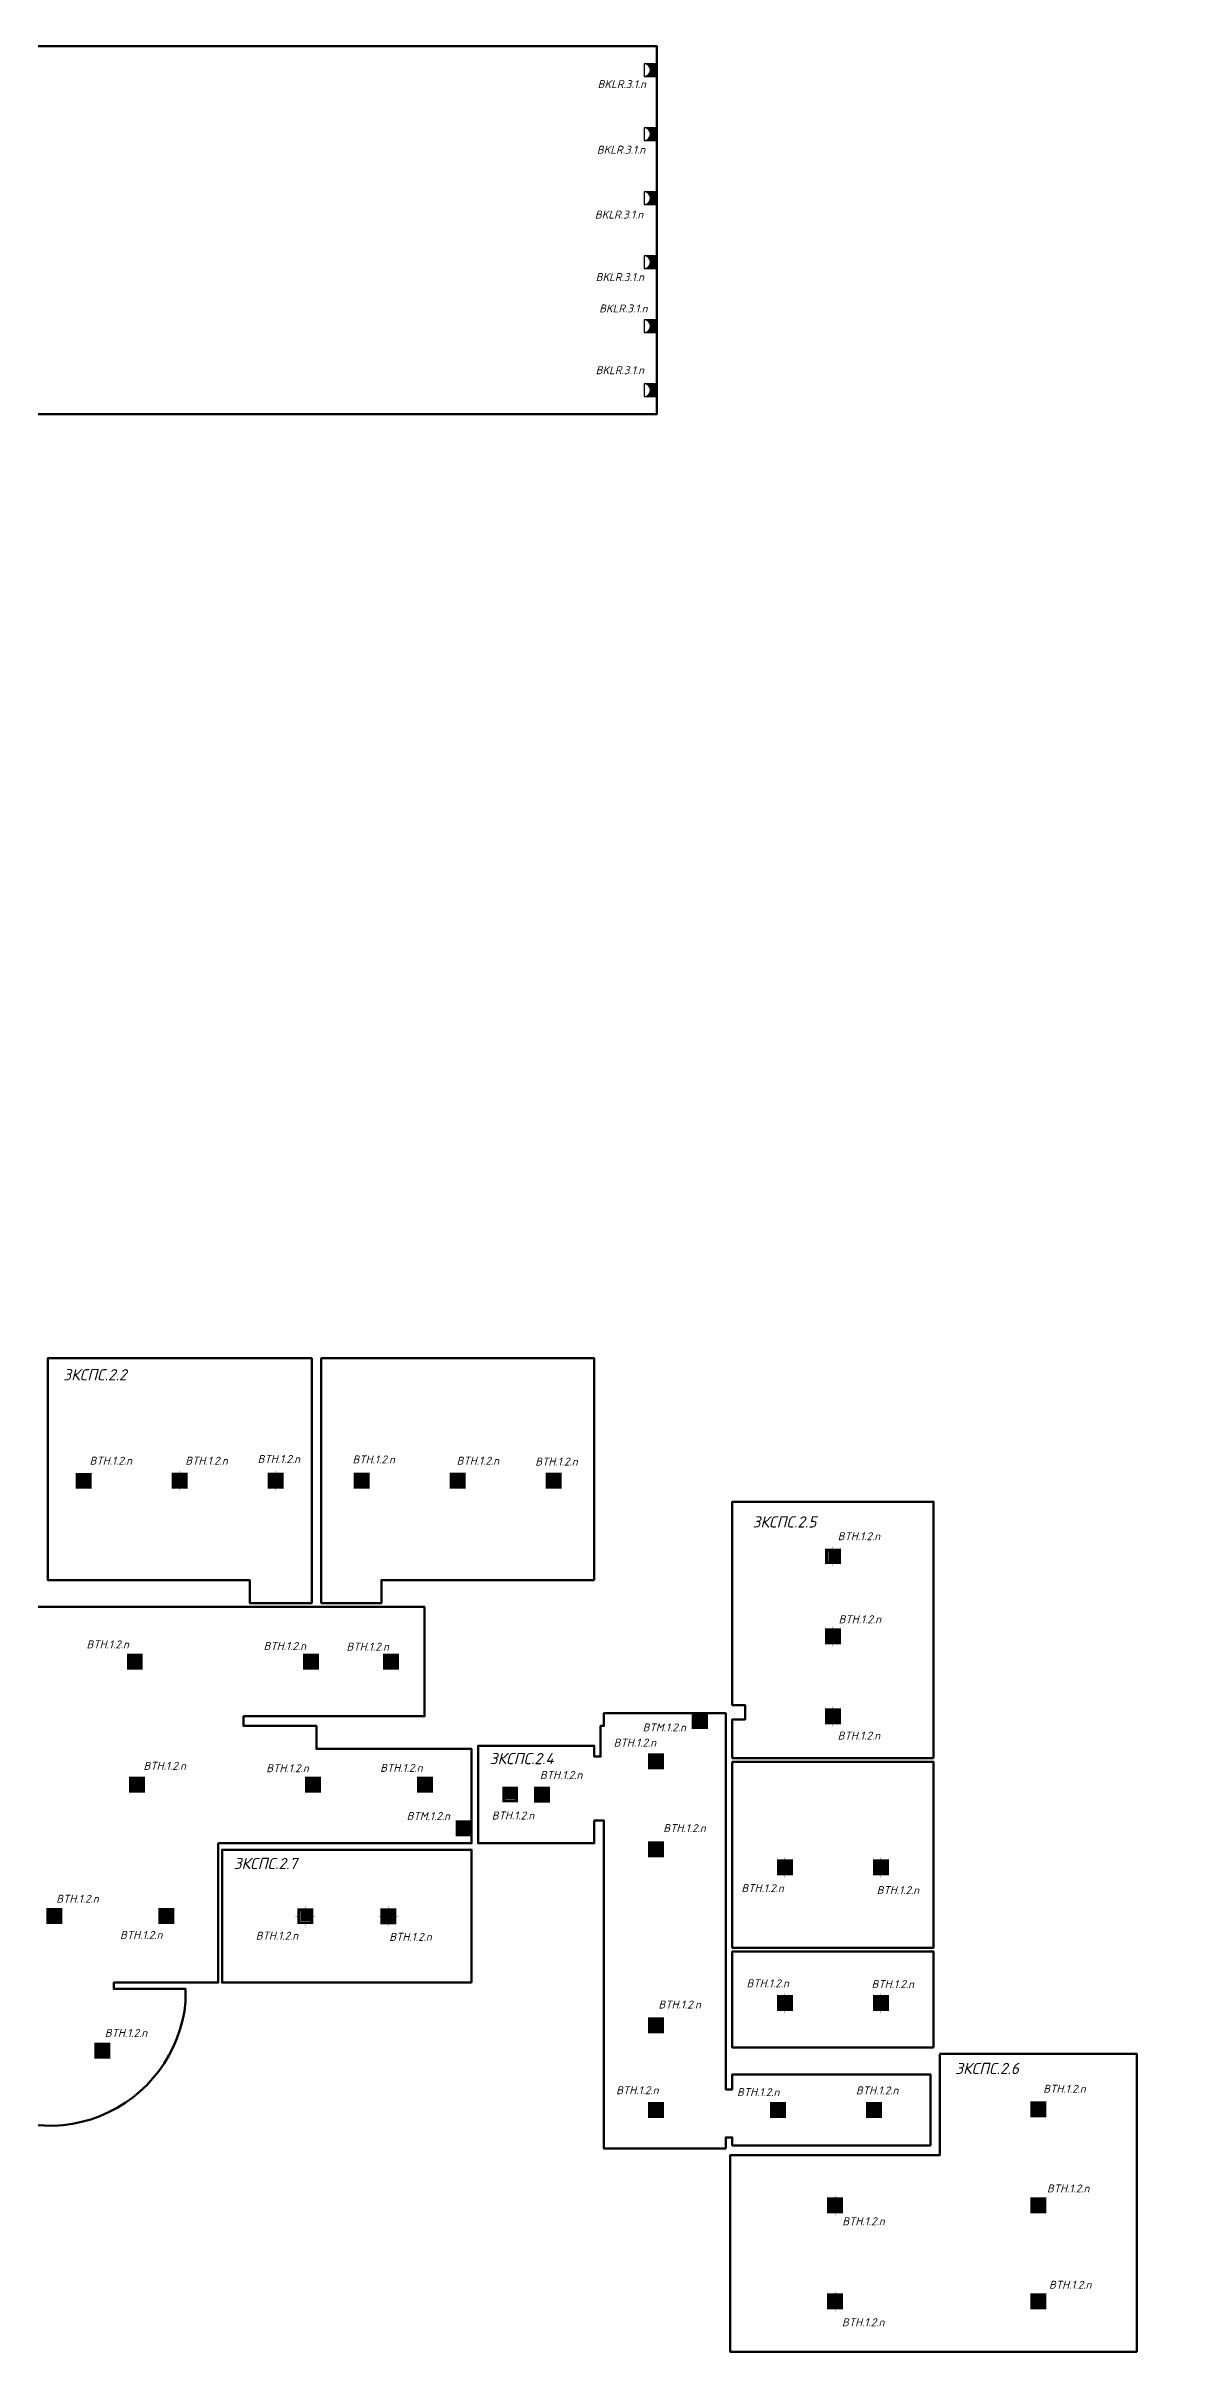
# Model space of a CAD drawing. Header units: millimetres. Extents: x -352922 to 429463, y -483593 to 355472.
# Drawn here: x -42622 to -7269, y 55306 to 127351 of the extents above; entities that cross this region are included whole.
import ezdxf
from ezdxf import colors
from ezdxf.entities.mleader import LeaderData, LeaderLine
from ezdxf.math import Vec2, Vec3

# ---------------------------------------------------------------- set-up
doc = ezdxf.new("R2010")
doc.units = ezdxf.units.MM
doc.header["$LTSCALE"] = 0.5
doc.linetypes.add('CONTI', pattern=[0])
doc.layers.get('0').update_dxf_attribs({"lineweight": 18})
for name, color, linetype, lineweight in [('! BSN__тонкая  текст - 015', 250, 'Continuous', 15), ('! ЗКПС НОМЕР 1', 4, 'Continuous', 50), ('13_АПС_кабели', 1, 'Continuous', 30), ('13_АПС_оборудование', 1, 'Continuous', 30), ('13_АПС_текст', 1, 'Continuous', 30), ('BSN__основная - 06', 1, 'Continuous', 60), ('АР_Штриховка_Стималит', 5, 'Continuous', 0)]:
    doc.layers.add(name, color=color, linetype=linetype, lineweight=lineweight)
doc.layers.add('! ЗКПС НОМЕР 2', color=7, linetype='Continuous', lineweight=0, true_color=0xf3aae6, transparency=0.5)
doc.styles.add('ISOCPEUR', font='isocpeui.ttf', dxfattribs={"height": 250})

# ---------------------------------------------------------------- blocks, each defined once
blk = doc.blocks.new('ФОН')
at = {"color": 1, "linetype": 'Continuous', "lineweight": 30, "transparency": 33554559}
blk.add_lwpolyline([(68.61234657499813, 234.3966432178434), (73.74055137499812, 234.3966432178434), (73.74055137499812, 239.5248480178434), (68.61234657499813, 239.5248480178434)], close=True, dxfattribs=at)
blk = doc.blocks.new('A$C9eb36a08')
h = blk.add_hatch(color=1)
h.dxf.hatch_style = 1
edge = h.paths.add_edge_path()
edge.add_line((200.624639307257, 206.1965686440526), (-198.735335133737, 206.1965686440526))
edge.add_line((-198.735335133737, 206.1965686440526), (-198.735335133737, -193.1634057969059))
edge.add_line((-198.735335133737, -193.1634057969059), (200.6246393097099, -193.1634057969059))
edge.add_arc((199.4584976383815, 6.516581423566208), 199.683392355913, 89.66539342633052, 270.3346065743733, ccw=False)
at = {"color": 1}
blk.add_arc((199.5763771503336, 6.516581423618684), 199.6827387380083, 89.69921649752291, 270.3007835024771, dxfattribs=at)
at = {"xscale": 77.8752, "yscale": 77.8752, "zscale": 77.8752}
blk.add_blockref('ФОН', (-5541.935547130997, -18446.84887571511), dxfattribs=at)
blk = doc.blocks.new('101')
at = {"layer": '! ЗКПС НОМЕР 2', "true_color": 0xffffff, "transparency": 33554687}
h = blk.add_hatch(color=7, dxfattribs=at)
h.dxf.hatch_style = 1
h.paths.add_polyline_path([(-12942.01374964428, -22141.86793259812), (-12946.97321020857, -22141.86793259812), (-12946.97321020857, -22146.82758369923), (-12942.01374964428, -22146.82758369923)])
at = {"layer": 'BSN__основная - 06', "color": 1, "lineweight": 30, "ltscale": 100, "const_width": 0.03000000000000001, "elevation": 0.00250876631890656}
blk.add_lwpolyline([(-12946.97321020857, -22141.86793259812), (-12942.01374964428, -22141.86793259812), (-12942.01374964428, -22146.82758369923), (-12946.97321020857, -22146.82758369923)], close=True, dxfattribs=at)
at = {"layer": 'BSN__основная - 06', "color": 1, "lineweight": 30, "ltscale": 100, "const_width": 0.07, "elevation": 0.00250876631890656}
blk.add_lwpolyline([(-12943.94250254858, -22142.70405016032), (-12945.04445730428, -22143.86900960548), (-12943.94250254858, -22144.82650669186), (-12945.0284958628, -22145.92763233268)], dxfattribs=at)
blk = doc.blocks.new('102')
at = {"layer": '! ЗКПС НОМЕР 1', "true_color": 0x78b1e2}
h = blk.add_hatch(color=143, dxfattribs=at)
h.dxf.hatch_style = 1
h.paths.add_polyline_path([(1716.113694415792, -5163.039937988546), (1711.154233851485, -5163.039937988546), (1711.154233851485, -5167.999589089693), (1716.113694415792, -5167.999589089693)])
at = {"layer": '! BSN__тонкая  текст - 015', "color": 1, "lineweight": 30, "ltscale": 100, "const_width": 0.05}
for points in [[(1711.145976266222, -5165.489528501576), (1710.5746188996, -5165.489528501576)], [(1713.634532998612, -5162.454548037247), (1713.634532998612, -5163.025905403869)], [(1716.705236405927, -5165.489528501576), (1716.133879039306, -5165.489528501576)], [(1713.634532998612, -5168.013808176953), (1713.634532998612, -5168.585165543574)]]:
    blk.add_lwpolyline(points, dxfattribs=at)
at = {"layer": '! BSN__тонкая  текст - 015', "color": 1, "lineweight": 30, "ltscale": 100, "const_width": 0.03000000000000001, "elevation": 0.00250876631890656}
blk.add_lwpolyline([(1711.154233851485, -5163.039937988546), (1716.113694415792, -5163.039937988546), (1716.113694415792, -5167.999589089693), (1711.154233851485, -5167.999589089693)], close=True, dxfattribs=at)
at = {"color": 1, "lineweight": 5, "ltscale": 100, "const_width": 0.03, "elevation": 0.004780863597295249}
blk.add_lwpolyline([(1714.181336107777, -5164.400536054396), (1713.052417764877, -5165.003524889264), (1714.199883372537, -5165.988765572794), (1713.089328195398, -5166.58637057677)], dxfattribs=at)
blk = doc.blocks.new('ИПР1')
at = {"layer": 'АР_Штриховка_Стималит', "ltscale": 0.01, "true_color": 0xffffff}
h = blk.add_hatch(color=7, dxfattribs=at)
h.dxf.hatch_style = 1
h.paths.add_polyline_path([(-11645.54715931663, -30228.88040330663), (-11645.54715931663, -30233.84005440772), (-11640.58769875232, -30233.84005440772), (-11640.58769875232, -30228.88040330663)])
at = {"layer": 'BSN__основная - 06', "ltscale": 100, "const_width": 0.1}
blk.add_lwpolyline([(-11645.54715931663, -30228.88040330663), (-11640.58769875232, -30228.88040330663), (-11640.58769875232, -30233.84005440772), (-11645.54715931663, -30233.84005440772)], close=True, dxfattribs=at)
for points in [[(-11644.8620281129, -30229.41071400337), (-11644.814082984, -30229.56068031187), (-11644.78990816942, -30229.62230205839), (-11644.766935892, -30229.67670526716), (-11644.74706343253, -30229.71969718102), (-11644.7257567966, -30229.76248434692), (-11644.6896298333, -30229.82996761479), (-11644.6471706196, -30229.90487238247), (-11644.60051789685, -30229.97663429991), (-11644.55491353685, -30230.04053907929), (-11644.50511566782, -30230.10339623358), (-11644.42899447982, -30230.19126542925), (-11644.3839143012, -30230.23945590761), (-11644.32048754228, -30230.30021783669), (-11644.20778709569, -30230.39659879345), (-11644.1080122526, -30230.47028881416), (-11644.00736815177, -30230.53471740603), (-11643.91406270632, -30230.58814598474), (-11643.81341860548, -30230.63686027558), (-11643.70596003067, -30230.68295550393), (-11643.58721824855, -30230.72255103226), (-11643.45721964253, -30230.75764627219), (-11643.35133366991, -30230.77859864873), (-11643.22867366113, -30230.79588436242), (-11642.9833124413, -30230.80789363052), (-11642.74935937222, -30230.78639623499), (-11642.54967660675, -30230.74794412055), (-11642.29446304363, -30230.66178555635), (-11642.03924948053, -30230.53771724278), (-11641.80472893571, -30230.36195380054), (-11641.60124783119, -30230.17240497918), (-11641.45508706322, -30229.96733561711), (-11641.32910129221, -30229.76698691718), (-11641.23427333814, -30229.53550295922), (-11641.19354456221, -30229.41166690004)], [(-11642.97320039, -30230.81666008814), (-11642.97320039, -30233.28851311619)]]:
    blk.add_lwpolyline(points, dxfattribs=at)
blk = doc.blocks.new('746')
at = {"layer": '! ЗКПС НОМЕР 1', "true_color": 0x78b1e2}
h = blk.add_hatch(color=143, dxfattribs=at)
h.dxf.hatch_style = 1
h.paths.add_polyline_path([(846.5088361436274, -5270.353580021907), (846.5088361436274, -5275.226844894348), (851.3843345811473, -5275.226844894348), (851.3843345811473, -5270.353580021907)])
h.paths.add_polyline_path([(850.5043616763137, -5271.287245091495), (850.5043616763137, -5274.35447257108), (847.4479905810895, -5274.35447257108), (847.4479905810895, -5271.287245091495)], flags=16)
at = {"layer": 'АР_Штриховка_Стималит', "true_color": 0xffffff}
h = blk.add_hatch(color=7, dxfattribs=at)
h.dxf.hatch_style = 1
h.paths.add_polyline_path([(847.4729964073949, -5271.310678987133), (847.4729964073949, -5274.334505942397), (850.4883261170535, -5274.334505942397), (850.4883261170535, -5271.310678987133)])
at = {"layer": '! BSN__тонкая  текст - 015', "color": 1, "lineweight": 30, "ltscale": 100, "const_width": 0.05}
for points in [[(846.4462741254574, -5272.772876437542), (845.8749167588358, -5272.772876437542)], [(848.9348308578483, -5269.737895973212), (848.9348308578483, -5270.309253339834)], [(852.0055342651631, -5272.772876437542), (851.4341768985414, -5272.772876437542)], [(848.9348308578483, -5275.278351645778), (848.9348308578483, -5275.8497090124)]]:
    blk.add_lwpolyline(points, dxfattribs=at)
at = {"color": 1, "lineweight": 5, "ltscale": 100, "elevation": 0.002508766318906562}
for points, const_width in [([(846.4771060991679, -5275.26017210037), (851.4139922750273, -5275.26017210037), (851.4139922750273, -5270.323285924511), (846.4771060991679, -5270.323285924511)], 0.03), ([(847.4729964073949, -5274.334505942397), (850.4883261170535, -5274.334505942397), (850.4883261170535, -5271.310678987133), (847.4729964073949, -5271.310678987133)], 0.01)]:
    blk.add_lwpolyline(points, close=True, dxfattribs=dict(at, const_width=const_width))
at = {"color": 1, "lineweight": 5, "ltscale": 100, "const_width": 0.03, "elevation": 0.004780863597295251}
blk.add_lwpolyline([(849.4816339670133, -5271.683883990359), (848.3527156241134, -5272.286872825229), (849.5001812317741, -5273.272113508761), (848.3896260546344, -5273.869718512737)], dxfattribs=at)
blk = doc.blocks.new('748')
at = {"layer": 'АР_Штриховка_Стималит', "true_color": 0xffffff}
h = blk.add_hatch(color=7, dxfattribs=at)
h.dxf.hatch_style = 1
h.paths.add_polyline_path([(1611.519763114311, -5339.796988872809), (1606.648196330751, -5339.796988872809), (1606.648196330751, -5344.668983577181), (1611.519763114311, -5344.668983577181)])
h.paths.add_polyline_path([(1610.643547401585, -5340.730128484312), (1610.643547401585, -5343.792492031733), (1607.578767246679, -5343.792492031733), (1607.578767246679, -5340.730128484312)], flags=16)
h = blk.add_hatch(color=7, dxfattribs=at)
h.dxf.hatch_style = 1
h.paths.add_polyline_path([(1607.575398063597, -5340.721917110875), (1607.575398063597, -5343.74574406614), (1610.590727773255, -5343.74574406614), (1610.590727773255, -5340.721917110875)])
at = {"color": 1, "lineweight": 5, "ltscale": 100, "elevation": 0.002508766318906562}
for points, const_width in [([(1606.614619830498, -5344.702273676437), (1611.551506006357, -5344.702273676437), (1611.551506006357, -5339.765387500578), (1606.614619830498, -5339.765387500578)], 0.03), ([(1607.575398063597, -5343.74574406614), (1610.590727773255, -5343.74574406614), (1610.590727773255, -5340.721917110875), (1607.575398063597, -5340.721917110875)], 0.01)]:
    blk.add_lwpolyline(points, close=True, dxfattribs=dict(at, const_width=const_width))
at = {"color": 1, "lineweight": 5, "ltscale": 100, "const_width": 0.03, "elevation": 0.002508766318906562}
blk.add_lwpolyline([(1609.638248457497, -5341.138221411872), (1608.509330114597, -5341.741210246742), (1609.656795722258, -5342.726450930274), (1608.546240545118, -5343.324055934249)], dxfattribs=at)

msp = doc.modelspace()

# ---------------------------------------------------------------- linework, layer by layer
at = {"layer": '! ЗКПС НОМЕР 1', "color": 215, "ltscale": 100, "true_color": 0xa953a0, "transparency": 33554559}
msp.add_lwpolyline([(-47095.75902912297, 115850.6788371289), (-47095.75902192676, 127350.6788370522), (-23545.75902552495, 127350.6788372059), (-23545.75902552495, 115850.6788371292)], close=True, dxfattribs=at)
at = {"layer": '! ЗКПС НОМЕР 1', "color": 84, "transparency": 33554559}
for points in [[(-34325.70194205933, 79100.32861536174), (-34325.70194204972, 78700.32861536846), (-34325.70194204972, 78700.32861536846), (-36259.39277032518, 78700.30361697439), (-36259.39277032524, 79418.46636833664), (-42570.73022943258, 79418.46636833655), (-42570.73022943264, 86350.67451675425), (-34325.70194205933, 86350.68512775272)], [(-25500.69748754415, 79418.4446358642), (-32147.8345970104, 79418.4446358642), (-32147.83459742938, 78700.34169100708), (-34025.70241489855, 78700.31882412406), (-34025.69274090568, 86350.67978884024), (-25500.70194205851, 86350.68512786482)], [(-8550.697487544152, 55305.68245835253), (-21250.69748754374, 55305.68245835247), (-21250.69748754345, 61455.68245835253), (-14700.69748754415, 61455.68245835209), (-14700.69748754392, 61455.6824583495), (-14700.69748754415, 61455.68245835209), (-14700.69748754415, 64615.68245835253), (-8550.697487544152, 64615.68245835253)]]:
    msp.add_lwpolyline(points, close=True, dxfattribs=at)
at = {"layer": '! ЗКПС НОМЕР 1', "color": 40, "transparency": 33554559}
for points in [[(-14900.69303303002, 73861.78914674127), (-21190.69748754462, 73859.57576996437), (-21190.69748754438, 75065.68245835276), (-20790.69748754427, 75065.68245835276), (-20790.69748755021, 75515.6804684767), (-21190.69748754427, 75515.68262842385), (-21190.69748754415, 77073.72011931712), (-21190.69748754433, 77073.72011931712), (-21190.69748754438, 78313.72011931689), (-21190.69748754433, 78313.72011931689), (-21190.69532126631, 81866.0765096569), (-14900.69303302991, 81866.07267392304)], [(-14900.69748754427, 67935.68245835311), (-21190.69748754421, 67935.68245835311), (-21190.69748754427, 73740.68245835282), (-14900.69748754415, 73740.68245835282), (-14900.69748754427, 67935.68245835311), (-14900.69748754427, 67935.68245835311), (-14900.69748754427, 67935.68245835317), (-14900.69748754427, 67935.68245835305)], [(-14900.69748754427, 64815.68245835253), (-21190.69748754421, 64815.68245835253), (-21190.69748754421, 67815.68245835253), (-14900.69748754427, 67815.68512790398)]]:
    msp.add_lwpolyline(points, close=True, dxfattribs=at)
at = {"layer": '! ЗКПС НОМЕР 1', "color": 163, "transparency": 33554559}
msp.add_lwpolyline([(-42870.69748754392, 78580.32861536846), (-30798.10795201373, 78580.32861536846), (-30798.42277638719, 75165.68245835247), (-36455.69748754398, 75165.68245835253), (-36455.69748754398, 74865.68245835253), (-34180.69748754415, 74865.68245835393), (-34177.24781446054, 74144.53289678323), (-29330.69748754427, 74144.532896783), (-29330.69239462668, 71195.69050241745), (-37247.31988028092, 71195.68809159583), (-37247.31988028092, 71195.68809159583), (-37247.32006285922, 66845.68245835253), (-40508.67705606902, 66845.68245838862), (-40508.67705606902, 66645.68245835253), (-38266, 66645.68245835265), (-38266, 66245.68245835253, -0.6128200457438057), (-45345.5555019984, 63437.82938835921)], format="xyb", dxfattribs=at)
at = {"layer": '! ЗКПС НОМЕР 1', "color": 11, "true_color": 0xf27172, "transparency": 33554559}
msp.add_lwpolyline([(-21390.69748754415, 61655.68245835253), (-25200.69748754369, 61655.68245835253), (-25200.69748754404, 71908.16474463651), (-25500.69748754415, 71908.16474463651), (-25500.69748754415, 71195.68245835253), (-29130.69748754404, 71195.6907799542), (-29130.69748754421, 74244.4733778488), (-25500.69748754409, 74244.4733778488), (-25500.69748754427, 73908.16474463651), (-25300.69748754404, 73908.16474463651), (-25300.69748754415, 74865.68245835253), (-25200.69748754404, 74865.68245835253), (-25200.69748754415, 75265.68245835288), (-21390.69748754421, 75265.68245835288), (-21390.69748754415, 63505.40612931846), (-21190.69748754438, 63505.40612931841), (-21190.69748754438, 63975.68251066428), (-15000.69748754409, 63975.68251066428), (-15000.6974875445, 61755.68245834718), (-21190.69748754427, 61755.68245835844), (-21190.69748754438, 62005.51777312052), (-21390.69748754415, 62005.40612931846)], close=True, dxfattribs=at)
at = {"layer": '! ЗКПС НОМЕР 1', "color": 25, "transparency": 33554559}
msp.add_lwpolyline([(-29330.69748754427, 66845.68496752845), (-37126.15562032862, 66845.67994917661), (-37127.30180778337, 70995.68245835247), (-29330.69748754415, 70995.68245835253)], close=True, dxfattribs=at)

# ---------------------------------------------------------------- block references
at = {"layer": '13_АПС_кабели', "transparency": 33554687, "rotation": 180}
for p in [(-23744.49443064909, 126607.1954185141), (-23744.49443064909, 124607.1954185141), (-23744.49443064909, 122607.1954185141), (-23744.49443064909, 120607.1954185141), (-23744.49443064909, 118607.1954185141), (-23744.49443064909, 116607.1954185141)]:
    msp.add_blockref('A$C9eb36a08', p, dxfattribs=at)
at = {"layer": '13_АПС_оборудование', "transparency": 33554687, "xscale": 100, "yscale": 100, "zscale": 100}
for name, p in [('746', (-126340.8423303392, 609802.514630205, 0.250876631890656)), ('746', (-102939.1646370044, 607441.7704051759, 0.250876631890656)), ('748', (-189036.4950424978, 606943.4665512586)), ('746', (-119421.6293816422, 596197.6915516963, 0.250876631890656)), ('746', (-96519.72003874386, 590160.0077210665, 0.250876631890656))]:
    msp.add_blockref(name, p, dxfattribs=at)
at = {"layer": '13_АПС_оборудование', "transparency": 33554559, "xscale": 100, "yscale": 100, "zscale": 100}
for name, p in [('102', (-209810.8125444156, 599075.1200599654, -0.478086359729525)), ('102', (-206810.8125444156, 599075.1200599654, -0.478086359729525)), ('102', (-204130.8125444154, 599075.1200599634, -0.478086359729525)), ('102', (-201130.8125444154, 599075.1200599634, -0.478086359729525)), ('102', (-198130.8125444154, 599075.1200599634, -0.478086359729525)), ('102', (-189409.1348510808, 594214.3758349363, -0.478086359729525)), ('101', (1254598.493092912, 2291307.781351723, -0.250876631890656)), ('101', (1260098.493092912, 2291307.781351723, -0.250876631890656)), ('101', (1262598.493092912, 2291307.781351723, -0.250876631890656)), ('102', (-189409.1348510808, 591714.3758349363, -0.478086359729525)), ('101', (1270878.650505098, 2288195.459364334, -0.250876631890656)), ('101', (1254661.150492852, 2287465.45827322, -0.250876631890656)), ('101', (1260161.150492852, 2287465.45827322, -0.250876631890656)), ('101', (1263661.150492852, 2287465.45827322, -0.250876631890656)), ('101', (1267321.159241987, 2287154.859307275, -0.250876631890656)), ('101', (1270878.650505098, 2285445.459364334, -0.250876631890656)), ('102', (-190909.1348510808, 586993.0505871773, -0.478086359729525)), ('102', (-187909.1348510808, 586993.0505871773, -0.478086359729525)), ('101', (1252082.84203643, 2283355.481216678, -0.250876631890656)), ('101', (1255582.84203643, 2283355.481216678, -0.250876631890656)), ('102', (-203291.5995957186, 585470.2969814567, -0.478086359729525)), ('102', (-190909.1348510808, 582757.1339737345, -0.478086359729525)), ('102', (-187909.1348510808, 582757.1339737345, -0.478086359729525)), ('101', (1270878.650505098, 2279945.459364334, -0.250876631890656)), ('101', (1253582.84203643, 2279150.459192954, -0.250876631890656)), ('101', (1270878.650505098, 2277300.458299376, -0.250876631890656)), ('101', (1274686.150505098, 2277300.458299376, -0.250876631890656)), ('101', (1277686.150505098, 2277300.458299376, -0.250876631890656)), ('102', (-189339.6902528205, 576432.6131508269, -0.478086359729525)), ('102', (-182989.6902528203, 576432.6131508269, -0.478086359729525)), ('102', (-189339.6902528205, 573432.6131508269, -0.478086359729525)), ('102', (-182989.6902528203, 573432.6131508269, -0.478086359729525))]:
    msp.add_blockref(name, p, dxfattribs=at)
at = {"layer": '13_АПС_оборудование', "color": 5, "transparency": 33554559, "xscale": 100, "yscale": 100, "zscale": 100}
for p in [(1142107.525223509, 3098153.722789015), (1134728.076671373, 3094800.265634669)]:
    msp.add_blockref('ИПР1', p, dxfattribs=at)

# ---------------------------------------------------------------- texts
at = {"layer": '13_АПС_текст', "transparency": 33554559, "style": 'ISOCPEUR'}
for s, p in [('BKLR.3.1.n', (-25395.0919664416, 126037.353192486, -5.00000019165725e-09)), ('BKLR.3.1.n', (-25419.50546862767, 123987.5521965452, -5.00000019165725e-09)), ('BKLR.3.1.n', (-25480.54081206606, 121962.1539415506, -5.00000019165725e-09)), ('BKLR.3.1.n', (-25456.12730987999, 120009.9619598257, -5.00000019165725e-09)), ('BKLR.3.1.n', (-25347.09070820804, 119027.4518906929, -5.00000019165725e-09)), ('BKLR.3.1.n', (-25456.95305601903, 117099.662649914, -5.00000019165725e-09)), ('BTH.1.2.n', (-41263.90649875044, 83025.50154818327, -5.00000019165725e-09)), ('BTH.1.2.n', (-38274.26719592256, 83025.50154818327, -5.00000019165725e-09)), ('BTH.1.2.n', (-36015.43545749341, 83077.7148747003, -5.00000019165725e-09)), ('BTH.1.2.n', (-33052.13745649136, 83064.55139248667, -5.00000019165725e-09)), ('BTH.1.2.n', (-29799.09466325049, 83025.05899627821, -5.00000019165725e-09)), ('BTH.1.2.n', (-27343.27483153553, 82998.9815765376, -5.00000019165725e-09)), ('BTH.1.2.n', (-17895.44004232506, 80666.55757614633, -5.00000019165725e-09)), ('BTH.1.2.n', (-17866.91368917911, 78071.63596035808, -5.00000019165725e-09)), ('BTH.1.2.n', (-41361.28102418571, 77286.94464318652, -5.00000019165725e-09)), ('BTH.1.2.n', (-35828.09271429689, 77236.39624762477, -5.00000019165725e-09)), ('BTH.1.2.n', (-33239.52783888788, 77215.37990605773, -5.00000019165725e-09)), ('BTM.1.2.n', (-23988.19204717479, 74691.26074636367, -5.00000019165725e-09)), ('BTH.1.2.n', (-24893.10183302988, 74216.34796441195, -5.00000019165725e-09)), ('BTH.1.2.n', (-17895.44004232506, 74435.89270064293, -5.00000019165725e-09)), ('BTH.1.2.n', (-39580.96282125427, 73491.47133885685, -5.00000019165725e-09)), ('BTH.1.2.n', (-35745.64831423829, 73417.37801220908, -5.00000019165725e-09)), ('BTH.1.2.n', (-32188.07987287571, 73427.92127521441, -5.00000019165725e-09)), ('BTH.1.2.n', (-27196.92085628607, 73204.66456177144, -5.00000019165725e-09)), ('BTM.1.2.n', (-31360.17091445648, 71922.35189617577, -5.00000019165725e-09)), ('BTH.1.2.n', (-28701.31281101541, 71939.79273028148, -5.00000019165725e-09)), ('BTH.1.2.n', (-23344.46576499823, 71545.07737195783, -5.00000019165725e-09)), ('BTH.1.2.n', (-20904.11279365025, 69670.49963644205, -5.00000019165725e-09)), ('BTH.1.2.n', (-42305.81709685992, 69337.98913993535, -5.00000019165725e-09)), ('BTH.1.2.n', (-16677.89006456197, 69608.11541438184, -5.00000019165725e-09)), ('BTH.1.2.n', (-40313.91732561379, 68206.55158171884, -5.00000019165725e-09)), ('BTH.1.2.n', (-36073.46635536547, 68183.59347055957, -5.00000019165725e-09)), ('BTH.1.2.n', (-31903.41341939033, 68148.34528358968, -5.00000019165725e-09)), ('BTH.1.2.n', (-23495.75516139925, 66032.95497602143, -5.00000019165725e-09)), ('BTH.1.2.n', (-20743.70525430958, 66697.48077879765, -5.00000019165725e-09)), ('BTH.1.2.n', (-16838.46275313036, 66670.7444051191, -5.00000019165725e-09)), ('BTH.1.2.n', (-40789.50581421214, 65146.11410108034, -5.00000019165725e-09)), ('BTH.1.2.n', (-24816.79018602497, 63356.66619588679, -5.00000019165725e-09)), ('BTH.1.2.n', (-21041.56141438778, 63296.49083421577, -5.00000019165725e-09)), ('BTH.1.2.n', (-17325.12259188131, 63349.81346484704, -5.00000019165725e-09)), ('BTH.1.2.n', (-11474.5460497865, 63400.47688491282, -5.00000019165725e-09)), ('BTH.1.2.n', (-11358.20159478695, 60287.44591202389, -5.00000019165725e-09)), ('BTH.1.2.n', (-17752.42081109784, 59262.58148105897, -5.00000019165725e-09)), ('BTH.1.2.n', (-11295.40360093699, 57276.72436146939, -5.00000019165725e-09)), ('BTH.1.2.n', (-17761.37062886334, 56104.82157268038, -5.00000019165725e-09))]:
    msp.add_text(s, height=250, dxfattribs=at).set_placement(p)
at = {"layer": '13_АПС_текст', "color": 5, "transparency": 33554687, "style": 'ISOCPEUR'}
for s, p in [('ЗКСПС.2.2', (-42087.55127206398, 85662.79267089581)), ('ЗКСПС.2.5', (-20556.7330670571, 81063.17398792855)), ('ЗКСПС.2.4', (-28768.40805155458, 73668.35135897645)), ('ЗКСПС.2.7', (-36764.75203781202, 70390.47999963653)), ('ЗКСПС.2.6', (-14226.78169922763, 63985.74628910772))]:
    msp.add_text(s, height=350, dxfattribs=at).set_placement(p)

# ---------------------------------------------------------------- leaders
at = {"layer": '13_АПС_оборудование', "color": 18, "linetype": 'CONTI', "lineweight": 5, "ltscale": 100, "true_color": 0x000000, "transparency": 33554559}
ml = msp.add_multileader_mtext('Standard', dxfattribs=at)
ml.set_content('Оборудование АПС', color=(0, 0, 0), style='ISOCPEUR')
ml.set_leader_properties(color=256, linetype='ByLayer', lineweight=-1)
ml.build(insert=Vec2(0, 0))
ml.multileader.update_dxf_attribs({"text_left_attachment_type": 6, "text_right_attachment_type": 6, "dogleg_length": 2, "arrow_head_size": 200, "scale": 100})
ctx = ml.context
ctx.base_point, ctx.scale, ctx.char_height, ctx.arrow_head_size, ctx.landing_gap_size, ctx.plane_origin = Vec3(-188945.6245938721, 61396.07820434519), 100, 250, 200, 0, Vec3(-184042.7422952047, 59859.08312545513)
ctx.left_attachment, ctx.right_attachment = 6, 6
notes = []
notes.append((ctx, [(1, (1, 1, 0), (-185750.1700484176, 61396.07820434519), (-1, 0), 200, [(0, [(-183533.4793678704, 66845.6824583525)], 0, [])])]))
ctx.mtext.insert, ctx.mtext.width, ctx.mtext.flow_direction = Vec3(-188945.6245938721, 61721.07820434519), 6184.08782410997, 5
for ctx, leaders in notes:
    for number, flags, end, landing, length, lines in leaders:
        leader = LeaderData()
        leader.index, (leader.has_last_leader_line, leader.has_dogleg_vector, leader.attachment_direction) = number, flags
        leader.last_leader_point, leader.dogleg_vector, leader.dogleg_length = Vec3(end), Vec3(landing), length
        for number, points, colour, breaks in lines:
            line = LeaderLine()
            line.index, line.vertices, line.color, line.breaks = number, Vec3.list(points), colors.encode_raw_color(colour), breaks
            leader.lines.append(line)
        ctx.leaders.append(leader)

doc.saveas('drawing.dxf')
